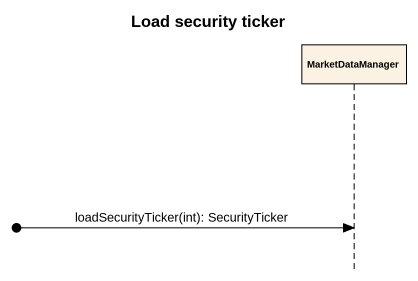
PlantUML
@startuml
title Load security ticker
hide footbox
participant MarketDataManager

[o-> MarketDataManager : loadSecurityTicker(int): SecurityTicker
@enduml
